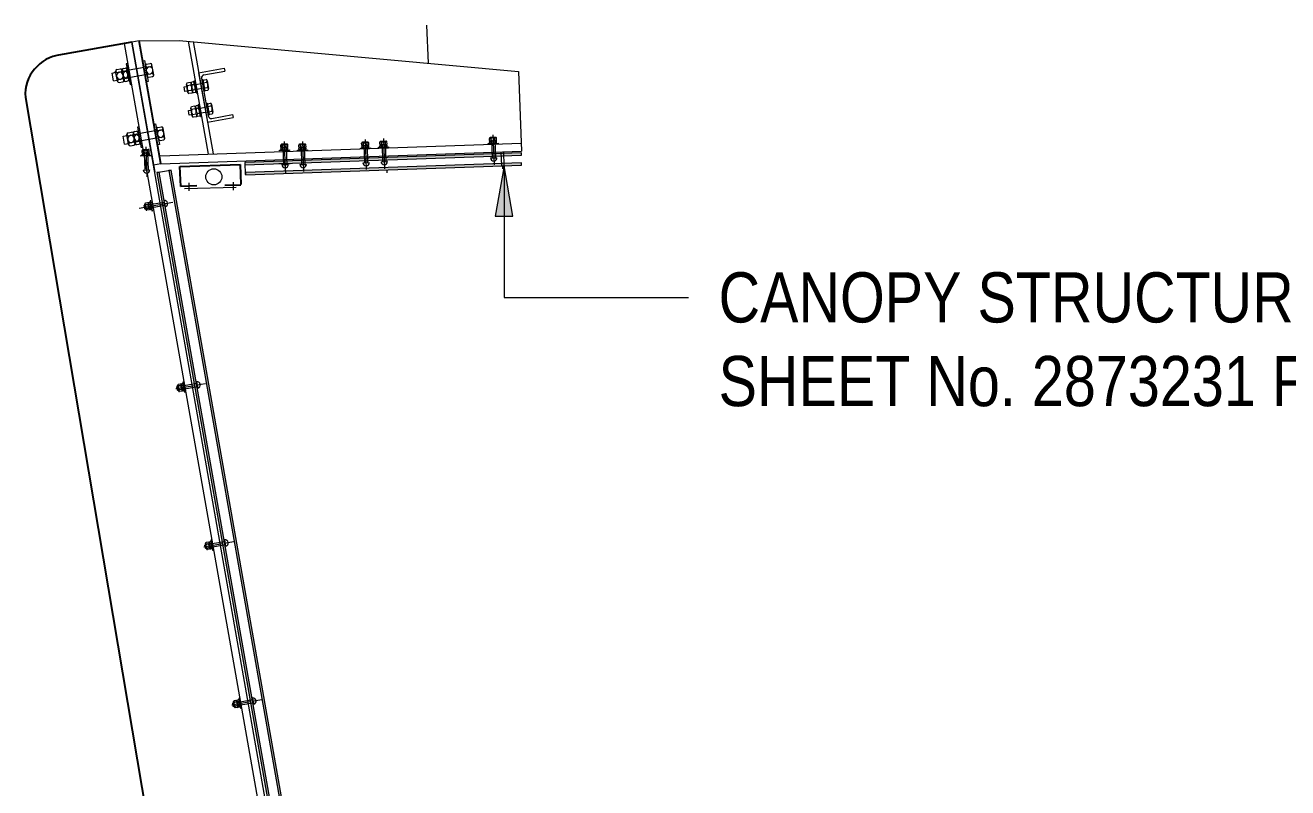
# Model space of a CAD drawing. Header units: metres. Extents: x -1215.1 to -1160.7, y 0 to 26.6.
# Drawn here: x -1213.074 to -1209.932, y 24.456 to 26.355 of the extents above; entities that cross this region are included whole.
import ezdxf

# ---------------------------------------------------------------- set-up
doc = ezdxf.new("R2010")
doc.units = ezdxf.units.M
doc.linetypes.add('JacobsCenter', pattern=[0.015, 0.009, -0.0015, 0.003, -0.0015])
doc.linetypes.add('JacobsDash', pattern=[0.0045, 0.003, -0.0015])
for name, color, linetype, lineweight in [('A-DETL', 7, 'Continuous', 13), ('A-DETL-GENF', 7, 'Continuous', 9), ('G-ANNO-TEXT', 7, 'Continuous', 9)]:
    doc.layers.add(name, color=color, linetype=linetype, lineweight=lineweight)
doc.styles.add('Arial Narrow', font='ARIALN.TTF', dxfattribs={"height": 0.125})

msp = doc.modelspace()

# ---------------------------------------------------------------- hatches: boundary and pattern name
at = {"layer": 'A-DETL-GENF', "true_color": 0xf1f1f1}
for points in [[(-1212.5271, 26.0071), (-1211.8383, 26.0312), (-1211.8385, 26.0369), (-1212.5273, 26.0129)], [(-1212.2778, 23.332), (-1212.2722, 23.333), (-1212.7404, 25.9888), (-1212.7461, 25.9878), (-1212.2787, 23.3372)], [(-1212.2483, 23.3372), (-1212.2426, 23.3382), (-1212.7109, 25.994), (-1212.7165, 25.993), (-1212.2722, 23.4727)], [(-1212.5256, 25.9822), (-1211.8385, 26.0062), (-1211.8387, 26.0119), (-1212.5258, 25.9879)]]:
    msp.add_hatch(color=7, dxfattribs=at).paths.add_polyline_path(points)
at = {"layer": 'G-ANNO-TEXT'}
msp.add_hatch(color=256, dxfattribs=at).paths.add_polyline_path([(-1211.8821, 26.0047), (-1211.9042, 25.8797), (-1211.8601, 25.8797)])

# ---------------------------------------------------------------- linework, layer by layer
at = {"layer": 'A-DETL', "color": 7, "lineweight": 9, "true_color": 0xffffff}
for p, q in [((-1212.0747, 26.3549), (-1212.0713, 26.2603)), ((-1212.174, 25.9919), (-1212.1738, 25.9869)), ((-1211.8857, 26.002), (-1211.8856, 25.997))]:
    msp.add_line(p, q, dxfattribs=at)
at = {"layer": 'A-DETL', "color": 252, "lineweight": 25, "true_color": 0x888888}
for p, q in [((-1212.8087, 26.3125), (-1212.9908, 26.2801)), ((-1213.0735, 26.175), (-1212.6025, 23.3843)), ((-1212.6887, 26.0032), (-1212.5388, 26.0084)), ((-1212.6869, 25.9532), (-1212.6887, 26.0032)), ((-1212.5388, 26.0084), (-1212.537, 25.9585)), ((-1212.647, 25.9546), (-1212.6869, 25.9532)), ((-1212.537, 25.9567), (-1212.5769, 25.9553))]:
    msp.add_line(p, q, dxfattribs=at)
at = {"layer": 'A-DETL', "color": 252, "lineweight": 18, "true_color": 0x888888}
for p, q in [((-1212.3106, 23.3843), (-1212.8264, 26.3094)), ((-1212.7905, 26.316), (-1212.8087, 26.3128)), ((-1212.2923, 23.3843), (-1212.8087, 26.3125)), ((-1212.8087, 26.3125), (-1212.7515, 25.9886)), ((-1212.7369, 26.0117), (-1212.7907, 26.317)), ((-1212.7902, 26.3158), (-1212.6906, 26.3172)), ((-1212.7902, 26.316), (-1212.736, 26.0103)), ((-1212.6906, 26.3172), (-1211.8458, 26.2396)), ((-1211.8458, 26.2396), (-1211.8387, 26.0412)), ((-1212.738, 26.0298), (-1211.8387, 26.0612)), ((-1212.7359, 26.0098), (-1211.8387, 26.0412)), ((-1211.9157, 26.0243), (-1211.8997, 26.0249)), ((-1212.7799, 25.9941), (-1212.7639, 25.9947)), ((-1212.7548, 26.007), (-1212.736, 26.0103)), ((-1212.4351, 26.0076), (-1212.4191, 26.0082)), ((-1212.39, 26.0078), (-1212.374, 26.0083)), ((-1212.2336, 26.0125), (-1212.2176, 26.0131)), ((-1212.1883, 26.0148), (-1212.1723, 26.0154))]:
    msp.add_line(p, q, dxfattribs=at)
at = {"layer": 'A-DETL', "color": 252, "true_color": 0x888888}
for p, q in [((-1212.7902, 26.316), (-1212.736, 26.0103)), ((-1212.6684, 26.3151), (-1212.6183, 26.034)), ((-1212.656, 26.314), (-1212.6062, 26.0344)), ((-1212.8577, 26.2359), (-1212.8482, 26.2376)), ((-1212.8442, 26.2152), (-1212.8487, 26.2403)), ((-1212.8457, 26.2446), (-1212.8367, 26.2462)), ((-1212.8407, 26.238), (-1212.8391, 26.2383)), ((-1212.828, 26.2181), (-1212.8324, 26.2432)), ((-1212.828, 26.2181), (-1212.8324, 26.2432)), ((-1212.8294, 26.2475), (-1212.8245, 26.2483)), ((-1212.8245, 26.2408), (-1212.8269, 26.2404)), ((-1212.8183, 26.2594), (-1212.8222, 26.2587)), ((-1212.8222, 26.2587), (-1212.813, 26.207)), ((-1212.8158, 26.2202), (-1212.8203, 26.2453)), ((-1212.8091, 26.2077), (-1212.8183, 26.2594)), ((-1212.7809, 26.2661), (-1212.777, 26.2667)), ((-1212.7717, 26.2143), (-1212.7809, 26.2661)), ((-1212.777, 26.2667), (-1212.7678, 26.215)), ((-1212.7702, 26.2283), (-1212.7746, 26.2534)), ((-1212.7716, 26.2577), (-1212.7627, 26.2593)), ((-1212.7667, 26.2511), (-1212.765, 26.2514)), ((-1212.7539, 26.2312), (-1212.7584, 26.2563)), ((-1212.7539, 26.2312), (-1212.7584, 26.2563)), ((-1212.6423, 26.2363), (-1212.5783, 26.2478)), ((-1212.629, 26.2311), (-1212.577, 26.2404)), ((-1212.5783, 26.2478), (-1212.577, 26.2404)), ((-1212.8542, 26.2162), (-1212.8577, 26.2359)), ((-1212.8542, 26.2162), (-1212.8447, 26.2179)), ((-1212.8399, 26.2122), (-1212.8309, 26.2138)), ((-1212.8375, 26.2201), (-1212.8359, 26.2204)), ((-1212.8213, 26.223), (-1212.8238, 26.2226)), ((-1212.8237, 26.2151), (-1212.8188, 26.216)), ((-1212.813, 26.207), (-1212.8091, 26.2077)), ((-1212.7678, 26.215), (-1212.7717, 26.2143)), ((-1212.7659, 26.2253), (-1212.7569, 26.2269)), ((-1212.7635, 26.2333), (-1212.7619, 26.2336)), ((-1212.6423, 26.2363), (-1212.6202, 26.1133)), ((-1212.635, 26.2224), (-1212.6182, 26.1289)), ((-1212.6202, 26.1133), (-1212.5562, 26.1248)), ((-1212.6095, 26.1228), (-1212.5575, 26.1322)), ((-1212.5575, 26.1322), (-1212.5562, 26.1248)), ((-1212.8164, 26.0576), (-1212.8209, 26.0827)), ((-1212.8179, 26.087), (-1212.8089, 26.0886)), ((-1212.8129, 26.0804), (-1212.8113, 26.0807)), ((-1212.8002, 26.0605), (-1212.8046, 26.0856)), ((-1212.8002, 26.0605), (-1212.8046, 26.0856)), ((-1212.8016, 26.0899), (-1212.7968, 26.0908)), ((-1212.7967, 26.0833), (-1212.7991, 26.0828)), ((-1212.7905, 26.1018), (-1212.7944, 26.1012)), ((-1212.7944, 26.1012), (-1212.7852, 26.0494)), ((-1212.788, 26.0627), (-1212.7925, 26.0878)), ((-1212.7813, 26.0501), (-1212.7905, 26.1018)), ((-1212.7531, 26.1085), (-1212.7492, 26.1092)), ((-1212.7439, 26.0568), (-1212.7531, 26.1085)), ((-1212.7492, 26.1092), (-1212.74, 26.0575)), ((-1212.7424, 26.0708), (-1212.7468, 26.0959)), ((-1212.7438, 26.1002), (-1212.7349, 26.1017)), ((-1212.7389, 26.0935), (-1212.7372, 26.0938)), ((-1212.7261, 26.0736), (-1212.7306, 26.0988)), ((-1212.7261, 26.0736), (-1212.7306, 26.0988)), ((-1212.8299, 26.0783), (-1212.8204, 26.08)), ((-1212.8265, 26.0586), (-1212.8299, 26.0783)), ((-1212.8265, 26.0586), (-1212.8169, 26.0603)), ((-1212.8121, 26.0546), (-1212.8032, 26.0562)), ((-1212.8098, 26.0626), (-1212.8081, 26.0629)), ((-1212.7935, 26.0654), (-1212.796, 26.065)), ((-1212.7959, 26.0575), (-1212.791, 26.0584)), ((-1212.7902, 26.0673), (-1212.7863, 26.068)), ((-1212.74, 26.0575), (-1212.7439, 26.0568)), ((-1212.7381, 26.0678), (-1212.7291, 26.0694)), ((-1212.7357, 26.0757), (-1212.7341, 26.076)), ((-1212.4379, 26.0513), (-1212.438, 26.0562)), ((-1212.4223, 26.0588), (-1212.4361, 26.0583)), ((-1212.4223, 26.0588), (-1212.4361, 26.0583)), ((-1212.4223, 26.0588), (-1212.4361, 26.0583)), ((-1212.422, 26.0499), (-1212.4358, 26.0494)), ((-1212.422, 26.0499), (-1212.4358, 26.0494)), ((-1212.422, 26.0499), (-1212.4358, 26.0494)), ((-1212.4339, 26.0515), (-1212.434, 26.0564)), ((-1212.4326, 26.0502), (-1212.431, 26.0077)), ((-1212.4246, 26.0505), (-1212.423, 26.008)), ((-1212.4241, 26.0518), (-1212.4242, 26.0568)), ((-1212.4201, 26.052), (-1212.4202, 26.0569)), ((-1212.3927, 26.0515), (-1212.3929, 26.0564)), ((-1212.3772, 26.059), (-1212.391, 26.0585)), ((-1212.3772, 26.059), (-1212.391, 26.0585)), ((-1212.3772, 26.059), (-1212.391, 26.0585)), ((-1212.3769, 26.0501), (-1212.3906, 26.0496)), ((-1212.3769, 26.0501), (-1212.3906, 26.0496)), ((-1212.3769, 26.0501), (-1212.3906, 26.0496)), ((-1212.3887, 26.0516), (-1212.3889, 26.0566)), ((-1212.3874, 26.0504), (-1212.3859, 26.0079)), ((-1212.3794, 26.0507), (-1212.3779, 26.0082)), ((-1212.3789, 26.052), (-1212.3791, 26.0569)), ((-1212.3749, 26.0522), (-1212.3751, 26.0571)), ((-1212.2364, 26.0563), (-1212.2366, 26.0612)), ((-1212.2362, 26.0509), (-1212.2362, 26.0523)), ((-1212.2208, 26.0638), (-1212.2346, 26.0633)), ((-1212.2208, 26.0638), (-1212.2346, 26.0633)), ((-1212.2208, 26.0638), (-1212.2346, 26.0633)), ((-1212.2205, 26.0549), (-1212.2343, 26.0544)), ((-1212.2205, 26.0549), (-1212.2343, 26.0544)), ((-1212.2205, 26.0549), (-1212.2343, 26.0544)), ((-1212.2324, 26.0564), (-1212.2326, 26.0614)), ((-1212.2322, 26.0524), (-1212.2322, 26.0511)), ((-1212.2311, 26.0552), (-1212.2295, 26.0127)), ((-1212.2231, 26.0555), (-1212.2215, 26.013)), ((-1212.2226, 26.0568), (-1212.2228, 26.0617)), ((-1212.2224, 26.0528), (-1212.2224, 26.0514)), ((-1212.2186, 26.0569), (-1212.2188, 26.0619)), ((-1212.2184, 26.0516), (-1212.2184, 26.053)), ((-1212.1911, 26.0585), (-1212.1913, 26.0635)), ((-1212.1909, 26.0532), (-1212.1909, 26.0545)), ((-1212.1756, 26.0661), (-1212.1894, 26.0655)), ((-1212.1756, 26.0661), (-1212.1894, 26.0655)), ((-1212.1756, 26.0661), (-1212.1894, 26.0655)), ((-1212.1752, 26.0571), (-1212.189, 26.0566)), ((-1212.1752, 26.0571), (-1212.189, 26.0566)), ((-1212.1752, 26.0571), (-1212.189, 26.0566)), ((-1212.1871, 26.0587), (-1212.1873, 26.0636)), ((-1212.1869, 26.0547), (-1212.1869, 26.0533)), ((-1212.1858, 26.0574), (-1212.1842, 26.0149)), ((-1212.1778, 26.0577), (-1212.1762, 26.0152)), ((-1212.1773, 26.0591), (-1212.1775, 26.064)), ((-1212.1772, 26.0551), (-1212.1771, 26.0537)), ((-1212.1733, 26.0592), (-1212.1735, 26.0641)), ((-1212.1731, 26.0538), (-1212.1732, 26.0552)), ((-1211.9185, 26.0681), (-1211.9186, 26.073)), ((-1211.9183, 26.0627), (-1211.9183, 26.0641)), ((-1211.9029, 26.0756), (-1211.9167, 26.0751)), ((-1211.9029, 26.0756), (-1211.9167, 26.0751)), ((-1211.9029, 26.0756), (-1211.9167, 26.0751)), ((-1211.9026, 26.0666), (-1211.9164, 26.0661)), ((-1211.9026, 26.0666), (-1211.9164, 26.0661)), ((-1211.9026, 26.0666), (-1211.9164, 26.0661)), ((-1211.9145, 26.0682), (-1211.9146, 26.0731)), ((-1211.9143, 26.0642), (-1211.9143, 26.0628)), ((-1211.9132, 26.0669), (-1211.9116, 26.0245)), ((-1211.9052, 26.0672), (-1211.9036, 26.0247)), ((-1211.9047, 26.0686), (-1211.9049, 26.0735)), ((-1211.9045, 26.0646), (-1211.9045, 26.0632)), ((-1211.9007, 26.0687), (-1211.9009, 26.0736)), ((-1211.9005, 26.0633), (-1211.9005, 26.0647)), ((-1212.7827, 26.0379), (-1212.7828, 26.0428)), ((-1212.7825, 26.0325), (-1212.7825, 26.0339)), ((-1212.7671, 26.0454), (-1212.7809, 26.0449)), ((-1212.7671, 26.0454), (-1212.7809, 26.0449)), ((-1212.7671, 26.0454), (-1212.7809, 26.0449)), ((-1212.7668, 26.0365), (-1212.7806, 26.036)), ((-1212.7668, 26.0365), (-1212.7806, 26.036)), ((-1212.7668, 26.0365), (-1212.7806, 26.036)), ((-1212.7787, 26.038), (-1212.7788, 26.043)), ((-1212.7785, 26.034), (-1212.7785, 26.0326)), ((-1212.7774, 26.0368), (-1212.7758, 25.9943)), ((-1212.7694, 26.0371), (-1212.7678, 25.9946)), ((-1212.7689, 26.0384), (-1212.7691, 26.0433)), ((-1212.7687, 26.0344), (-1212.7687, 26.033)), ((-1212.7649, 26.0385), (-1212.7651, 26.0435)), ((-1212.7647, 26.0332), (-1212.7647, 26.0345)), ((-1212.4377, 26.0459), (-1212.4377, 26.0473)), ((-1212.4337, 26.0475), (-1212.4337, 26.0461)), ((-1212.4239, 26.0478), (-1212.4239, 26.0464)), ((-1212.4199, 26.0466), (-1212.4199, 26.048)), ((-1212.3925, 26.0461), (-1212.3926, 26.0475)), ((-1212.3886, 26.0476), (-1212.3885, 26.0463)), ((-1212.3788, 26.048), (-1212.3787, 26.0466)), ((-1212.3747, 26.0468), (-1212.3748, 26.0482)), ((-1212.6666, 25.9623), (-1212.6666, 25.9423)), ((-1212.5566, 25.9644), (-1212.5566, 25.9444)), ((-1212.7784, 25.9055), (-1212.777, 25.8977)), ((-1212.7287, 25.9184), (-1212.7259, 25.9026)), ((-1212.697, 25.4542), (-1212.6956, 25.4463)), ((-1212.6472, 25.467), (-1212.6445, 25.4512)), ((-1212.6275, 25.0602), (-1212.6261, 25.0524)), ((-1212.5778, 25.0731), (-1212.575, 25.0573)), ((-1212.5581, 24.6663), (-1212.5567, 24.6584)), ((-1212.5083, 24.6792), (-1212.5055, 24.6634))]:
    msp.add_line(p, q, dxfattribs=at)
at = {"layer": 'A-DETL', "color": 252, "linetype": 'JacobsDash', "true_color": 0x888888}
for p, q in [((-1212.7779, 26.2493), (-1212.8153, 26.2427)), ((-1212.7747, 26.2311), (-1212.8121, 26.2244)), ((-1212.7501, 26.0917), (-1212.7875, 26.0851)), ((-1212.7469, 26.0735), (-1212.7843, 26.0669)), ((-1212.7784, 25.9055), (-1212.7755, 25.9061)), ((-1212.777, 25.8977), (-1212.7741, 25.8982)), ((-1212.7594, 25.9089), (-1212.728, 25.9144)), ((-1212.758, 25.901), (-1212.7266, 25.9066)), ((-1212.697, 25.4542), (-1212.694, 25.4547)), ((-1212.678, 25.4575), (-1212.6465, 25.4631)), ((-1212.6766, 25.4496), (-1212.6452, 25.4552)), ((-1212.6956, 25.4463), (-1212.6926, 25.4468)), ((-1212.6275, 25.0602), (-1212.6246, 25.0608)), ((-1212.6261, 25.0524), (-1212.6232, 25.0529)), ((-1212.6085, 25.0636), (-1212.5771, 25.0691)), ((-1212.6071, 25.0557), (-1212.5757, 25.0613)), ((-1212.5581, 24.6663), (-1212.5551, 24.6668)), ((-1212.539, 24.6697), (-1212.5076, 24.6752)), ((-1212.5377, 24.6618), (-1212.5062, 24.6673)), ((-1212.5567, 24.6584), (-1212.5537, 24.659))]:
    msp.add_line(p, q, dxfattribs=at)
at = {"layer": 'A-DETL', "color": 252, "lineweight": 9, "true_color": 0x888888}
for p, q in [((-1212.669, 26.1875), (-1212.6726, 26.2072)), ((-1212.6634, 26.2123), (-1212.6712, 26.2108)), ((-1212.6556, 26.2137), (-1212.6595, 26.213)), ((-1212.6544, 26.2072), (-1212.6583, 26.2065)), ((-1212.6522, 26.2159), (-1212.6539, 26.2155)), ((-1212.6539, 26.2155), (-1212.6485, 26.1864)), ((-1212.6468, 26.1867), (-1212.6522, 26.2159)), ((-1212.649, 26.2075), (-1212.6319, 26.2106)), ((-1212.6335, 26.2194), (-1212.6319, 26.2197)), ((-1212.6282, 26.1903), (-1212.6335, 26.2194)), ((-1212.6319, 26.2197), (-1212.6265, 26.1906)), ((-1212.6316, 26.2182), (-1212.6238, 26.2197)), ((-1212.6304, 26.2117), (-1212.6226, 26.2131)), ((-1212.6212, 26.2168), (-1212.6176, 26.1974)), ((-1212.6785, 26.2016), (-1212.6726, 26.2027)), ((-1212.6763, 26.1898), (-1212.6785, 26.2016)), ((-1212.6704, 26.1909), (-1212.6763, 26.1898)), ((-1212.6622, 26.2057), (-1212.67, 26.2043)), ((-1212.6598, 26.1926), (-1212.6676, 26.1912)), ((-1212.6586, 26.1861), (-1212.6664, 26.1846)), ((-1212.652, 26.194), (-1212.6559, 26.1933)), ((-1212.6508, 26.1875), (-1212.6547, 26.1868)), ((-1212.6485, 26.1864), (-1212.6468, 26.1867)), ((-1212.6469, 26.1957), (-1212.6295, 26.1989)), ((-1212.6265, 26.1906), (-1212.6282, 26.1903)), ((-1212.628, 26.1986), (-1212.6202, 26.2)), ((-1212.6268, 26.1921), (-1212.619, 26.1935)), ((-1212.6676, 26.1426), (-1212.6617, 26.1437)), ((-1212.6581, 26.1285), (-1212.6617, 26.1482)), ((-1212.6525, 26.1532), (-1212.6603, 26.1518)), ((-1212.6513, 26.1467), (-1212.6591, 26.1453)), ((-1212.6447, 26.1547), (-1212.6486, 26.154)), ((-1212.6435, 26.1482), (-1212.6474, 26.1474)), ((-1212.6414, 26.1568), (-1212.643, 26.1565)), ((-1212.643, 26.1565), (-1212.6376, 26.1274)), ((-1212.636, 26.1277), (-1212.6414, 26.1568)), ((-1212.6384, 26.1484), (-1212.621, 26.1516)), ((-1212.6227, 26.1604), (-1212.621, 26.1607)), ((-1212.6173, 26.1313), (-1212.6227, 26.1604)), ((-1212.621, 26.1607), (-1212.6156, 26.1316)), ((-1212.6207, 26.1592), (-1212.6129, 26.1607)), ((-1212.6195, 26.1527), (-1212.6117, 26.1541)), ((-1212.6103, 26.1578), (-1212.6068, 26.1384)), ((-1212.6654, 26.1308), (-1212.6676, 26.1426)), ((-1212.6595, 26.1319), (-1212.6654, 26.1308)), ((-1212.6489, 26.1336), (-1212.6567, 26.1321)), ((-1212.6477, 26.1271), (-1212.6555, 26.1256)), ((-1212.6411, 26.135), (-1212.645, 26.1343)), ((-1212.6399, 26.1285), (-1212.6438, 26.1278)), ((-1212.6376, 26.1274), (-1212.636, 26.1277)), ((-1212.6363, 26.1366), (-1212.6201, 26.1395)), ((-1212.6156, 26.1316), (-1212.6173, 26.1313)), ((-1212.6171, 26.1396), (-1212.6093, 26.141)), ((-1212.6159, 26.1331), (-1212.6081, 26.1345)), ((-1212.2397, 26.0488), (-1212.2147, 26.0497)), ((-1212.2396, 26.0468), (-1212.2397, 26.0488)), ((-1212.2147, 26.0497), (-1212.2146, 26.0477)), ((-1212.1944, 26.051), (-1212.1694, 26.0519)), ((-1212.1943, 26.049), (-1212.1944, 26.051)), ((-1212.1694, 26.05), (-1212.1943, 26.049)), ((-1212.1694, 26.0519), (-1212.1694, 26.05)), ((-1211.9218, 26.0605), (-1211.8968, 26.0615)), ((-1211.9217, 26.0585), (-1211.9218, 26.0605)), ((-1211.8967, 26.0595), (-1211.9217, 26.0585)), ((-1211.8968, 26.0615), (-1211.8967, 26.0595)), ((-1212.786, 26.0304), (-1212.761, 26.0313)), ((-1212.7859, 26.0284), (-1212.786, 26.0304)), ((-1212.7609, 26.0293), (-1212.7859, 26.0284)), ((-1212.761, 26.0313), (-1212.7609, 26.0293)), ((-1211.8385, 26.0369), (-1212.5273, 26.0129)), ((-1212.5271, 26.0071), (-1211.8383, 26.0312)), ((-1212.4412, 26.0438), (-1212.4162, 26.0447)), ((-1212.4411, 26.0418), (-1212.4412, 26.0438)), ((-1212.4161, 26.0427), (-1212.4411, 26.0418)), ((-1212.4162, 26.0447), (-1212.4161, 26.0427)), ((-1212.396, 26.044), (-1212.3711, 26.0449)), ((-1212.396, 26.042), (-1212.396, 26.044)), ((-1212.371, 26.0429), (-1212.396, 26.042)), ((-1212.3711, 26.0449), (-1212.371, 26.0429)), ((-1212.2146, 26.0477), (-1212.2396, 26.0468)), ((-1211.8383, 26.0312), (-1211.8385, 26.0369)), ((-1212.7404, 25.9888), (-1212.7461, 25.9878)), ((-1212.7461, 25.9878), (-1212.2778, 23.332)), ((-1212.2722, 23.333), (-1212.7404, 25.9888)), ((-1212.7109, 25.994), (-1212.7165, 25.993)), ((-1212.7165, 25.993), (-1212.2483, 23.3372)), ((-1212.2426, 23.3382), (-1212.7109, 25.994)), ((-1212.5273, 26.0129), (-1212.5271, 26.0071)), ((-1211.8387, 26.0119), (-1212.5258, 25.9879)), ((-1212.5258, 25.9879), (-1212.5256, 25.9822)), ((-1212.5256, 25.9822), (-1211.8385, 26.0062)), ((-1212.443, 26.0101), (-1212.414, 26.0101)), ((-1211.8884, 26.0044), (-1211.8824, 26.0046)), ((-1211.8385, 26.0062), (-1211.8387, 26.0119)), ((-1212.6775, 25.9484), (-1212.5485, 25.9514)), ((-1212.7736, 25.8957), (-1212.776, 25.9093)), ((-1212.7736, 25.8957), (-1212.776, 25.9093)), ((-1212.7736, 25.8957), (-1212.776, 25.9093)), ((-1212.7696, 25.9124), (-1212.7744, 25.9116)), ((-1212.7689, 25.9085), (-1212.7737, 25.9076)), ((-1212.7672, 25.8988), (-1212.772, 25.898)), ((-1212.7665, 25.8949), (-1212.7713, 25.894)), ((-1212.7648, 25.8972), (-1212.7672, 25.9108)), ((-1212.7648, 25.8972), (-1212.7672, 25.9108)), ((-1212.7648, 25.8972), (-1212.7672, 25.9108)), ((-1212.7642, 25.9134), (-1212.7656, 25.9131)), ((-1212.7649, 25.9092), (-1212.7636, 25.9094)), ((-1212.7632, 25.8995), (-1212.7619, 25.8998)), ((-1212.7609, 25.9176), (-1212.7629, 25.9173)), ((-1212.7629, 25.9173), (-1212.7586, 25.8926)), ((-1212.7612, 25.8958), (-1212.7625, 25.8956)), ((-1212.7566, 25.893), (-1212.7609, 25.9176)), ((-1212.7586, 25.8926), (-1212.7566, 25.893)), ((-1212.6987, 25.4498), (-1212.6527, 25.4579)), ((-1212.6922, 25.4443), (-1212.6946, 25.4579)), ((-1212.6922, 25.4443), (-1212.6946, 25.4579)), ((-1212.6922, 25.4443), (-1212.6946, 25.4579)), ((-1212.6881, 25.4611), (-1212.693, 25.4602)), ((-1212.6874, 25.4571), (-1212.6923, 25.4563)), ((-1212.6834, 25.4458), (-1212.6858, 25.4594)), ((-1212.6834, 25.4458), (-1212.6858, 25.4594)), ((-1212.6834, 25.4458), (-1212.6858, 25.4594)), ((-1212.6828, 25.462), (-1212.6842, 25.4618)), ((-1212.6835, 25.4578), (-1212.6821, 25.4581)), ((-1212.6795, 25.4662), (-1212.6815, 25.4659)), ((-1212.6815, 25.4659), (-1212.6771, 25.4413)), ((-1212.6752, 25.4416), (-1212.6795, 25.4662)), ((-1212.647, 25.4589), (-1212.6249, 25.4628)), ((-1212.6857, 25.4475), (-1212.6906, 25.4466)), ((-1212.685, 25.4435), (-1212.6899, 25.4427)), ((-1212.6818, 25.4482), (-1212.6804, 25.4484)), ((-1212.6797, 25.4445), (-1212.6811, 25.4442)), ((-1212.6771, 25.4413), (-1212.6752, 25.4416)), ((-1212.6293, 25.0559), (-1212.5832, 25.064)), ((-1212.6227, 25.0504), (-1212.6251, 25.064)), ((-1212.6227, 25.0504), (-1212.6251, 25.064)), ((-1212.6227, 25.0504), (-1212.6251, 25.064)), ((-1212.6187, 25.0671), (-1212.6235, 25.0663)), ((-1212.618, 25.0632), (-1212.6228, 25.0623)), ((-1212.6163, 25.0535), (-1212.6211, 25.0527)), ((-1212.6156, 25.0496), (-1212.6204, 25.0488)), ((-1212.6139, 25.0519), (-1212.6163, 25.0655)), ((-1212.6139, 25.0519), (-1212.6163, 25.0655)), ((-1212.6139, 25.0519), (-1212.6163, 25.0655)), ((-1212.6134, 25.0681), (-1212.6147, 25.0678)), ((-1212.614, 25.0639), (-1212.6127, 25.0641)), ((-1212.6123, 25.0542), (-1212.611, 25.0545)), ((-1212.61, 25.0723), (-1212.612, 25.072)), ((-1212.612, 25.072), (-1212.6077, 25.0474)), ((-1212.6103, 25.0505), (-1212.6116, 25.0503)), ((-1212.6057, 25.0477), (-1212.61, 25.0723)), ((-1212.6077, 25.0474), (-1212.6057, 25.0477)), ((-1212.5775, 25.065), (-1212.5554, 25.0689)), ((-1212.5598, 24.662), (-1212.5137, 24.6701)), ((-1212.5533, 24.6565), (-1212.5557, 24.67)), ((-1212.5533, 24.6565), (-1212.5557, 24.67)), ((-1212.5533, 24.6565), (-1212.5557, 24.67)), ((-1212.5492, 24.6732), (-1212.5541, 24.6724)), ((-1212.5485, 24.6693), (-1212.5534, 24.6684)), ((-1212.5445, 24.658), (-1212.5469, 24.6716)), ((-1212.5445, 24.658), (-1212.5469, 24.6716)), ((-1212.5445, 24.658), (-1212.5469, 24.6716)), ((-1212.5439, 24.6742), (-1212.5453, 24.6739)), ((-1212.5446, 24.67), (-1212.5432, 24.6702)), ((-1212.5406, 24.6784), (-1212.5425, 24.6781)), ((-1212.5425, 24.6781), (-1212.5382, 24.6534)), ((-1212.5362, 24.6538), (-1212.5406, 24.6784)), ((-1212.5081, 24.6711), (-1212.486, 24.675)), ((-1212.5468, 24.6596), (-1212.5517, 24.6588)), ((-1212.5461, 24.6557), (-1212.551, 24.6548)), ((-1212.5429, 24.6603), (-1212.5415, 24.6606)), ((-1212.5408, 24.6566), (-1212.5422, 24.6564)), ((-1212.5382, 24.6534), (-1212.5362, 24.6538))]:
    msp.add_line(p, q, dxfattribs=at)
at = {"layer": 'A-DETL', "color": 252, "linetype": 'JacobsCenter', "lineweight": 9, "true_color": 0x888888}
for p, q in [((-1211.9097, 26.0821), (-1211.907, 26.0071)), ((-1212.7739, 26.0519), (-1212.7712, 25.9769)), ((-1212.4292, 26.0654), (-1212.4265, 25.9904)), ((-1212.384, 26.0655), (-1212.3812, 25.9906)), ((-1212.2276, 26.0703), (-1212.2249, 25.9954)), ((-1212.1824, 26.0726), (-1212.1796, 25.9976)), ((-1211.8897, 26.0394), (-1211.8884, 26.0044)), ((-1211.8837, 26.0396), (-1211.8824, 26.0046)), ((-1212.79, 25.8992), (-1212.7063, 25.914))]:
    msp.add_line(p, q, dxfattribs=at)
at = {"layer": 'A-DETL', "color": 252, "linetype": 'JacobsDash', "lineweight": 9, "true_color": 0x888888}
for p, q in [((-1212.7459, 25.9878), (-1212.7127, 25.9937)), ((-1212.5273, 26.013), (-1212.5261, 25.983)), ((-1212.4273, 26.0167), (-1212.4262, 25.9867))]:
    msp.add_line(p, q, dxfattribs=at)
at = {"layer": 'A-DETL', "color": 252, "true_color": 0x888888}
msp.add_circle((-1212.6044, 25.9773), 0.02, dxfattribs=at)
at = {"layer": 'A-DETL', "color": 252, "lineweight": 25, "true_color": 0x888888}
msp.add_arc((-1212.9737, 26.1817), 0.1, 96.8345, 183.8139, dxfattribs=at)
at = {"layer": 'A-DETL', "color": 252, "true_color": 0x888888}
for centre, radius, start, end in [((-1212.845, 26.241), 0.00369, 100.0582, 280.0582), ((-1212.8373, 26.2294), 0.00924, 111.4138, 268.7026), ((-1212.8393, 26.229), 0.00924, 291.4138, 88.7026), ((-1212.836, 26.2425), 0.0037, 280.0582, 100.0582), ((-1212.8288, 26.2438), 0.00369, 100.0582, 280.0582), ((-1212.8211, 26.2322), 0.00924, 111.4138, 268.7026), ((-1212.8271, 26.2312), 0.00924, 291.4138, 88.7026), ((-1212.8239, 26.2447), 0.00369, 280.0582, 100.0582), ((-1212.771, 26.2541), 0.00369, 100.0582, 280.0582), ((-1212.7633, 26.2425), 0.00924, 111.4138, 268.7026), ((-1212.7652, 26.2422), 0.00924, 291.4138, 88.7026), ((-1212.762, 26.2557), 0.0037, 280.0582, 100.0582), ((-1212.8406, 26.2158), 0.00369, 100.0582, 280.0582), ((-1212.8316, 26.2174), 0.00369, 280.0582, 100.0582), ((-1212.8243, 26.2187), 0.00369, 100.0582, 280.0582), ((-1212.8194, 26.2196), 0.0037, 280.0582, 100.0582), ((-1212.7665, 26.229), 0.0037, 100.0582, 280.0582), ((-1212.7576, 26.2306), 0.00369, 280.0582, 100.0582), ((-1212.6276, 26.2237), 0.0075, 100.2106, 190.2106), ((-1212.6108, 26.1302), 0.0075, 190.2106, 280.2106), ((-1212.8172, 26.0834), 0.00369, 100.0582, 280.0582), ((-1212.8095, 26.0718), 0.00924, 111.4138, 268.7026), ((-1212.8115, 26.0715), 0.00924, 291.4138, 88.7026), ((-1212.8083, 26.085), 0.00369, 280.0582, 100.0582), ((-1212.801, 26.0863), 0.00369, 100.0582, 280.0582), ((-1212.7933, 26.0747), 0.00924, 111.4138, 268.7026), ((-1212.7993, 26.0736), 0.00924, 291.4138, 88.7026), ((-1212.7961, 26.0871), 0.0037, 280.0582, 100.0582), ((-1212.7432, 26.0965), 0.00369, 100.0582, 280.0582), ((-1212.7355, 26.0849), 0.00924, 111.4138, 268.7026), ((-1212.7375, 26.0846), 0.00924, 291.4138, 88.7026), ((-1212.7342, 26.0981), 0.0037, 280.0582, 100.0582), ((-1212.8128, 26.0583), 0.0037, 100.0582, 280.0582), ((-1212.8038, 26.0599), 0.00369, 280.0582, 100.0582), ((-1212.7965, 26.0612), 0.00369, 100.0582, 280.0582), ((-1212.7917, 26.062), 0.00369, 280.0582, 100.0582), ((-1212.7387, 26.0714), 0.00369, 100.0582, 280.0582), ((-1212.7298, 26.073), 0.00369, 280.0582, 100.0582), ((-1212.436, 26.0563), 0.002, 2.1261, 182.1261), ((-1212.4359, 26.0514), 0.002, 182.1261, 2.1261), ((-1212.4357, 26.0474), 0.002, 2.1261, 182.1261), ((-1212.429, 26.0536), 0.005, 13.4817, 170.7705), ((-1212.4291, 26.0547), 0.005, 193.4817, 350.7705), ((-1212.4286, 26.0427), 0.00701, 47.7365, 136.5157), ((-1212.4222, 26.0568), 0.002, 2.1261, 182.1261), ((-1212.4221, 26.0519), 0.002, 182.1261, 2.1261), ((-1212.4219, 26.0479), 0.002, 2.1261, 182.1261), ((-1212.3909, 26.0565), 0.002, 2.1261, 182.1261), ((-1212.3907, 26.0516), 0.002, 182.1261, 2.1261), ((-1212.3906, 26.0476), 0.002, 2.1261, 182.1261), ((-1212.3839, 26.0538), 0.005, 13.4817, 170.7705), ((-1212.3839, 26.0548), 0.005, 193.4817, 350.7705), ((-1212.3835, 26.0428), 0.00701, 47.7365, 136.5157), ((-1212.3771, 26.057), 0.002, 2.1261, 182.1261), ((-1212.3769, 26.0521), 0.002, 182.1261, 2.1261), ((-1212.3768, 26.0481), 0.002, 2.1261, 182.1261), ((-1212.2346, 26.0613), 0.002, 2.1261, 182.1261), ((-1212.2344, 26.0564), 0.002, 182.1261, 2.1261), ((-1212.2342, 26.0524), 0.002, 2.1261, 182.1261), ((-1212.2342, 26.051), 0.002, 182.1261, 2.1261), ((-1212.2276, 26.0585), 0.005, 13.4817, 170.7705), ((-1212.2276, 26.0596), 0.005, 193.4817, 350.7705), ((-1212.2271, 26.0476), 0.00701, 47.7365, 136.5157), ((-1212.2275, 26.0562), 0.00701, 227.7365, 316.5157), ((-1212.2208, 26.0618), 0.002, 2.1261, 182.1261), ((-1212.2206, 26.0569), 0.002, 182.1261, 2.1261), ((-1212.2204, 26.0529), 0.002, 2.1261, 182.1261), ((-1212.2204, 26.0515), 0.002, 182.1261, 2.1261), ((-1212.1893, 26.0635), 0.002, 2.1261, 182.1261), ((-1212.1891, 26.0586), 0.002, 182.1261, 2.1261), ((-1212.1889, 26.0546), 0.002, 2.1261, 182.1261), ((-1212.1889, 26.0532), 0.002, 182.1261, 2.1261), ((-1212.1823, 26.0608), 0.005, 13.4817, 170.7705), ((-1212.1823, 26.0619), 0.005, 193.4817, 350.7705), ((-1212.1819, 26.0499), 0.00701, 47.7365, 136.5157), ((-1212.1822, 26.0585), 0.00701, 227.7365, 316.5157), ((-1212.1755, 26.0641), 0.002, 2.1261, 182.1261), ((-1212.1753, 26.0591), 0.002, 182.1261, 2.1261), ((-1212.1752, 26.0551), 0.002, 2.1261, 182.1261), ((-1212.1751, 26.0537), 0.002, 182.1261, 2.1261), ((-1211.9166, 26.0731), 0.002, 2.1261, 182.1261), ((-1211.9165, 26.0681), 0.002, 182.1261, 2.1261), ((-1211.9163, 26.0641), 0.002, 2.1261, 182.1261), ((-1211.9163, 26.0627), 0.002, 182.1261, 2.1261), ((-1211.9096, 26.0703), 0.005, 13.4817, 170.7705), ((-1211.9097, 26.0714), 0.005, 193.4817, 350.7705), ((-1211.9092, 26.0594), 0.00701, 47.7365, 136.5157), ((-1211.9096, 26.068), 0.00701, 227.7365, 316.5157), ((-1211.9029, 26.0736), 0.002, 2.1261, 182.1261), ((-1211.9027, 26.0686), 0.002, 182.1261, 2.1261), ((-1211.9025, 26.0646), 0.002, 2.1261, 182.1261), ((-1211.9025, 26.0633), 0.002, 182.1261, 2.1261), ((-1212.7808, 26.0429), 0.002, 2.1261, 182.1261), ((-1212.7807, 26.038), 0.002, 182.1261, 2.1261), ((-1212.7805, 26.034), 0.002, 2.1261, 182.1261), ((-1212.7805, 26.0326), 0.002, 182.1261, 2.1261), ((-1212.7738, 26.0401), 0.005, 13.4817, 170.7705), ((-1212.7739, 26.0412), 0.005, 193.4817, 350.7705), ((-1212.7734, 26.0292), 0.00701, 47.7365, 136.5157), ((-1212.7738, 26.0378), 0.00701, 227.7365, 316.5157), ((-1212.7671, 26.0434), 0.002, 2.1261, 182.1261), ((-1212.7669, 26.0385), 0.002, 182.1261, 2.1261), ((-1212.7667, 26.0345), 0.002, 2.1261, 182.1261), ((-1212.7667, 26.0331), 0.002, 182.1261, 2.1261), ((-1212.4357, 26.046), 0.002, 182.1261, 2.1261), ((-1212.4289, 26.0513), 0.00701, 227.7365, 316.5157), ((-1212.4219, 26.0465), 0.002, 182.1261, 2.1261), ((-1212.3905, 26.0462), 0.002, 182.1261, 2.1261), ((-1212.3838, 26.0514), 0.00701, 227.7365, 316.5157), ((-1212.3767, 26.0467), 0.002, 182.1261, 2.1261), ((-1212.7274, 25.9105), 0.008, 280.6037, 99.4545), ((-1212.6459, 25.4591), 0.008, 280.6037, 99.4545), ((-1212.5765, 25.0652), 0.008, 280.6037, 99.4545), ((-1212.507, 24.6713), 0.008, 280.6037, 99.4545)]:
    msp.add_arc(centre, radius, start, end, dxfattribs=at)
at = {"layer": 'A-DETL', "color": 252, "lineweight": 9, "true_color": 0x888888}
for centre, radius, start, end in [((-1212.6689, 26.2079), 0.00373, 127.7151, 253.2761), ((-1212.6645, 26.2087), 0.00373, 307.7151, 73.2761), ((-1212.6572, 26.21), 0.00373, 126.5577, 253.2761), ((-1212.6473, 26.2017), 0.012, 156.7431, 224.2481), ((-1212.6567, 26.2101), 0.00373, 307.7151, 73.2761), ((-1212.663, 26.1988), 0.012, 336.7431, 44.2481), ((-1212.6249, 26.2161), 0.00373, 307.5725, 73.1336), ((-1212.6312, 26.2048), 0.012, 336.6005, 44.1056), ((-1212.659, 26.1995), 0.012, 156.7431, 224.2481), ((-1212.6653, 26.1882), 0.00373, 127.7151, 253.2761), ((-1212.6708, 26.1974), 0.012, 336.7431, 44.2481), ((-1212.6608, 26.189), 0.00373, 307.7151, 73.2761), ((-1212.6536, 26.1904), 0.00373, 127.7151, 252.3769), ((-1212.653, 26.1905), 0.00373, 307.7151, 73.2761), ((-1212.6213, 26.1964), 0.00373, 307.5725, 73.1336), ((-1212.6581, 26.1488), 0.00373, 127.7151, 253.2761), ((-1212.6481, 26.1405), 0.012, 156.7431, 224.2481), ((-1212.6536, 26.1497), 0.00373, 307.7151, 73.2761), ((-1212.6599, 26.1383), 0.012, 336.7431, 44.2481), ((-1212.6464, 26.151), 0.00373, 126.5577, 253.2761), ((-1212.6364, 26.1427), 0.012, 156.7431, 224.2481), ((-1212.6458, 26.1511), 0.00373, 307.7151, 73.2761), ((-1212.6521, 26.1398), 0.012, 336.7431, 44.2481), ((-1212.614, 26.1571), 0.00373, 307.5725, 73.1336), ((-1212.6204, 26.1458), 0.012, 336.6005, 44.1056), ((-1212.6544, 26.1292), 0.00373, 127.7151, 253.2761), ((-1212.65, 26.13), 0.00373, 307.7151, 73.2761), ((-1212.6427, 26.1314), 0.00373, 127.7151, 252.3769), ((-1212.6422, 26.1315), 0.00373, 307.7151, 73.2761), ((-1212.6104, 26.1374), 0.00373, 307.5725, 73.1336), ((-1212.7741, 25.9096), 0.002, 100, 280), ((-1212.7699, 25.9033), 0.005, 111.3556, 268.6444), ((-1212.7717, 25.896), 0.002, 100, 280), ((-1212.771, 25.9032), 0.005, 291.3556, 88.6444), ((-1212.7692, 25.9105), 0.002, 280, 100), ((-1212.7653, 25.9112), 0.002, 100, 280), ((-1212.7668, 25.8969), 0.002, 280, 100), ((-1212.7591, 25.9052), 0.00701, 145.6104, 234.3896), ((-1212.7629, 25.8976), 0.002, 100, 280), ((-1212.7639, 25.9114), 0.002, 280, 100), ((-1212.7676, 25.9037), 0.00701, 325.6104, 54.3896), ((-1212.7615, 25.8978), 0.002, 280, 100), ((-1212.6926, 25.4582), 0.002, 100, 280), ((-1212.6885, 25.452), 0.005, 111.3556, 268.6444), ((-1212.6895, 25.4518), 0.005, 291.3556, 88.6444), ((-1212.6878, 25.4591), 0.002, 280, 100), ((-1212.6838, 25.4598), 0.002, 100, 280), ((-1212.6777, 25.4539), 0.00701, 145.6104, 234.3896), ((-1212.6825, 25.46), 0.002, 280, 100), ((-1212.6862, 25.4524), 0.00701, 325.6104, 54.3896), ((-1212.6902, 25.4446), 0.002, 100, 280), ((-1212.6854, 25.4455), 0.002, 280, 100), ((-1212.6814, 25.4462), 0.002, 100, 280), ((-1212.6801, 25.4464), 0.002, 280, 100), ((-1212.6232, 25.0643), 0.002, 100, 280), ((-1212.619, 25.058), 0.005, 111.3556, 268.6444), ((-1212.6208, 25.0507), 0.002, 100, 280), ((-1212.6201, 25.0579), 0.005, 291.3556, 88.6444), ((-1212.6183, 25.0652), 0.002, 280, 100), ((-1212.6144, 25.0659), 0.002, 100, 280), ((-1212.6159, 25.0516), 0.002, 280, 100), ((-1212.6082, 25.0599), 0.00701, 145.6104, 234.3896), ((-1212.612, 25.0523), 0.002, 100, 280), ((-1212.613, 25.0661), 0.002, 280, 100), ((-1212.6167, 25.0584), 0.00701, 325.6104, 54.3896), ((-1212.6106, 25.0525), 0.002, 280, 100), ((-1212.5537, 24.6704), 0.002, 100, 280), ((-1212.5496, 24.6641), 0.005, 111.3556, 268.6444), ((-1212.5506, 24.6639), 0.005, 291.3556, 88.6444), ((-1212.5489, 24.6713), 0.002, 280, 100), ((-1212.5449, 24.6719), 0.002, 100, 280), ((-1212.5388, 24.666), 0.00701, 145.6104, 234.3896), ((-1212.5435, 24.6722), 0.002, 280, 100), ((-1212.5473, 24.6645), 0.00701, 325.6104, 54.3896), ((-1212.5513, 24.6568), 0.002, 100, 280), ((-1212.5465, 24.6577), 0.002, 280, 100), ((-1212.5425, 24.6584), 0.002, 100, 280), ((-1212.5411, 24.6586), 0.002, 280, 100)]:
    msp.add_arc(centre, radius, start, end, dxfattribs=at)
at = {"layer": 'A-DETL', "color": 252, "lineweight": 18, "true_color": 0x888888}
for centre in [(-1211.9077, 26.0247), (-1212.7719, 25.9945), (-1212.4271, 26.008), (-1212.382, 26.0081), (-1212.2256, 26.0129), (-1212.1803, 26.0152)]:
    msp.add_arc(centre, 0.008, 182.6717, 1.5224, dxfattribs=at)
at = {"layer": 'G-ANNO-TEXT'}
for p, q in [((-1211.8821, 26.0047), (-1211.9042, 25.8797)), ((-1211.8601, 25.8797), (-1211.8821, 26.0047)), ((-1211.8821, 26.0047), (-1211.8821, 25.677)), ((-1211.9042, 25.8797), (-1211.8601, 25.8797)), ((-1211.8821, 25.677), (-1211.4231, 25.677))]:
    msp.add_line(p, q, dxfattribs=at)

# ---------------------------------------------------------------- texts
at = {"layer": 'G-ANNO-TEXT', "char_height": 0.125, "attachment_point": 1, "style": 'Arial Narrow', "bg_fill": 3, "box_fill_scale": 1, "bg_fill_color": 256, "bg_fill_true_color": 13158600, "bg_fill_transparency": 0}
for s, insert in [('CANOPY STRUCTURE REFER TO ', (-1211.3481, 25.7395)), ('SHEET No. 2873231 FOR DETAILS', (-1211.3481, 25.5311))]:
    msp.add_mtext(s, dxfattribs=dict(at, insert=insert))

doc.saveas('drawing.dxf')
